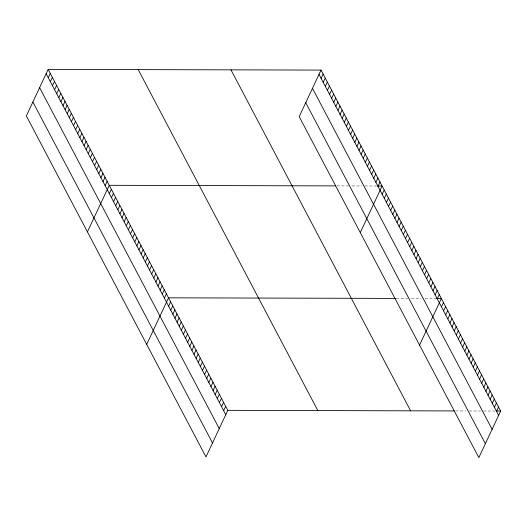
<?xml version="1.0" encoding="UTF-8"?>
<svg xmlns="http://www.w3.org/2000/svg" width="527" height="527" viewBox="0 0 527 527"><rect width="100%" height="100%" fill="white"/><g stroke="black" fill="none" stroke-linecap="round" stroke-linejoin="round"><path stroke-width="0.4" stroke-dasharray="2.63 1.98" d="M337.076 185.893L348.505 185.926M352.082 185.932L362.082 185.959M364.941 185.965L376.377 185.998M396.35 298.414L407.786 298.447M411.356 298.453L421.363 298.48M424.933 298.493L435.658 298.519M455.631 410.935L465.631 410.961M469.208 410.974L480.644 411.001M483.496 411.007L494.932 411.04"/><path stroke-width="0.79" d="M48.161 69.38L26.35 115.947L205.978 456.916L227.796 410.349L48.161 69.38L321.022 70.084L500.65 411.053L478.839 457.62L299.204 116.651L321.022 70.084M48.253 77.686L50.269 73.378M50.355 81.685L52.377 77.377M52.463 85.684L54.485 81.369M54.571 89.676L56.587 85.367M56.672 93.674L58.695 89.366M58.78 97.673L60.803 93.365M60.888 101.671L62.904 97.363M62.996 105.67L65.012 101.362M65.098 109.669L67.12 105.36M67.206 113.667L69.221 109.352M69.314 117.659L71.329 113.351M71.415 121.658L73.437 117.35M73.523 125.657L75.539 121.348M75.631 129.655L77.647 125.347M77.732 133.654L79.755 129.346M79.84 137.652L81.863 133.338M81.948 141.644L83.964 137.336M84.056 145.643L86.072 141.335M86.158 149.642L88.18 145.333M88.266 153.64L90.282 149.332M90.374 157.639L92.39 153.331M92.475 161.637L94.498 157.329M94.583 165.636L96.599 161.321M96.691 169.628L98.707 165.32M98.793 173.627L100.815 169.319M100.901 177.625L102.923 173.317M103.009 181.624L105.025 177.316M105.117 185.623L107.133 181.314M87.423 231.88L109.241 185.306L335.646 185.893M109.339 193.64L111.355 189.331M111.454 197.658L113.47 193.35M113.569 201.676L115.591 197.368M115.69 205.695L117.705 201.386M117.804 209.713L119.82 205.405M119.919 213.731L121.941 209.423M122.04 217.75L124.056 213.442M124.155 221.768L126.177 217.46M126.276 225.787L128.292 221.478M128.39 229.805L130.406 225.497M130.505 233.823L132.527 229.515M132.626 237.842L134.642 233.533M134.741 241.86L136.763 237.552M136.855 245.878L138.878 241.57M138.976 249.897L140.992 245.589M141.091 253.915L143.113 249.607M143.212 257.934L145.228 253.625M145.327 261.952L147.343 257.644M147.441 265.97L149.464 261.662M149.563 269.989L151.578 265.68M151.677 274.007L153.7 269.699M153.792 278.025L155.814 273.717M155.913 282.044L157.929 277.736M158.028 286.062L160.05 281.754M160.149 290.081L162.164 285.772M162.263 294.099L164.279 289.791M164.378 298.124L166.4 293.809M146.704 344.401L168.515 297.827L395.639 298.414M168.614 306.161L170.636 301.846M170.728 310.179L172.751 305.864M172.849 314.197L174.865 309.889M174.964 318.216L176.986 313.908M177.085 322.234L179.101 317.926M179.2 326.253L181.216 321.944M181.314 330.271L183.337 325.963M183.436 334.289L185.451 329.981M185.55 338.308L187.572 333.999M187.665 342.326L189.687 338.018M189.786 346.344L191.802 342.036M191.9 350.363L193.923 346.055M321.108 78.391L323.123 74.076M194.022 354.381L196.037 350.073M323.216 82.383L325.231 78.075M196.136 358.4L198.152 354.091M325.317 86.382L327.339 82.074M198.251 362.418L200.273 358.11M327.425 90.38L329.447 86.072M200.372 366.436L202.388 362.128M329.533 94.379L331.549 90.071M202.487 370.455L204.509 366.146M331.641 98.378L333.657 94.07M204.601 374.473L206.624 370.165M333.743 102.376L335.765 98.062M206.722 378.491L208.738 374.183M335.851 106.368L337.866 102.06M208.837 382.51L210.859 378.202M337.959 110.367L339.974 106.059M210.958 386.528L212.974 382.22M340.06 114.366L342.082 110.057M213.073 390.547L215.088 386.238M342.168 118.364L344.184 114.056M215.187 394.565L217.21 390.257M344.276 122.363L346.292 118.055M217.308 398.583L219.324 394.275M346.377 126.361L348.4 122.053M219.423 402.602L221.445 398.293M348.485 130.36L350.508 126.045M221.538 406.62L223.56 402.312M350.593 134.352L352.609 130.044M223.659 410.638L225.675 406.33M352.695 138.351L354.717 134.042M354.803 142.349L356.825 138.041M356.911 146.348L358.927 142.04M359.019 150.347L361.035 146.038M361.12 154.345L363.143 150.03M363.228 158.337L365.244 154.029M365.336 162.336L367.352 158.028M367.438 166.334L369.46 162.026M369.546 170.333L371.561 166.025M371.654 174.332L373.669 170.023M373.755 178.33L375.777 174.022M375.863 182.329L377.885 178.014M377.971 186.321L379.987 182.013M360.284 232.578L382.095 186.011L377.806 185.998M382.194 194.338L384.209 190.03M384.308 198.356L386.331 194.048M386.429 202.375L388.445 198.066M388.544 206.393L390.56 202.085M390.659 210.411L392.681 206.103M392.78 214.43L394.795 210.121M394.894 218.448L396.917 214.14M397.015 222.466L399.031 218.158M399.13 226.491L401.146 222.177M401.245 230.51L403.267 226.195M403.366 234.528L405.382 230.213M405.48 238.547L407.496 234.232M407.595 242.565L409.617 238.257M409.716 246.583L411.732 242.275M411.831 250.602L413.853 246.293M413.952 254.62L415.968 250.312M416.066 258.638L418.082 254.33M418.181 262.657L420.203 258.349M420.302 266.675L422.318 262.367M422.417 270.694L424.433 266.385M424.531 274.712L426.554 270.404M426.653 278.73L428.668 274.422M428.767 282.749L430.79 278.44M430.888 286.767L432.904 282.459M433.003 290.785L435.019 286.477M435.118 294.804L437.14 290.496M437.239 298.822L439.254 294.514M419.558 345.099L441.369 298.532L436.369 298.519M441.468 306.859L443.49 302.551M443.589 310.877L445.605 306.569M445.704 314.896L447.726 310.587M447.825 318.914L449.841 314.606M449.939 322.932L451.955 318.624M452.054 326.951L454.076 322.643M454.175 330.969L456.191 326.661M456.29 334.988L458.306 330.679M458.404 339.006L460.427 334.698M460.526 343.024L462.541 338.716M462.64 347.049L464.662 342.734M464.761 351.068L466.777 346.753M466.876 355.086L468.892 350.771M468.99 359.104L471.013 354.79M471.112 363.123L473.127 358.815M473.226 367.141L475.242 362.833M475.341 371.16L477.363 366.851M477.462 375.178L479.478 370.87M479.577 379.196L481.599 374.888M481.698 383.215L483.714 378.906M483.812 387.233L485.828 382.925M485.927 391.251L487.949 386.943M488.048 395.27L490.064 390.962M490.163 399.288L492.178 394.98M492.277 403.307L494.3 398.998M494.398 407.325L496.414 403.017M496.513 411.343L498.535 407.035M227.796 410.349L454.202 410.935M496.362 411.04L500.65 411.053M319 74.393L498.634 415.362M312.471 88.338L492.099 429.307M305.739 102.706L485.367 443.675M230.978 69.847L410.605 410.823M138.206 69.61L317.834 410.586M46.145 73.688L225.773 414.657M39.611 87.634L219.245 428.603M32.885 102.001L212.513 442.976"/></g></svg>
